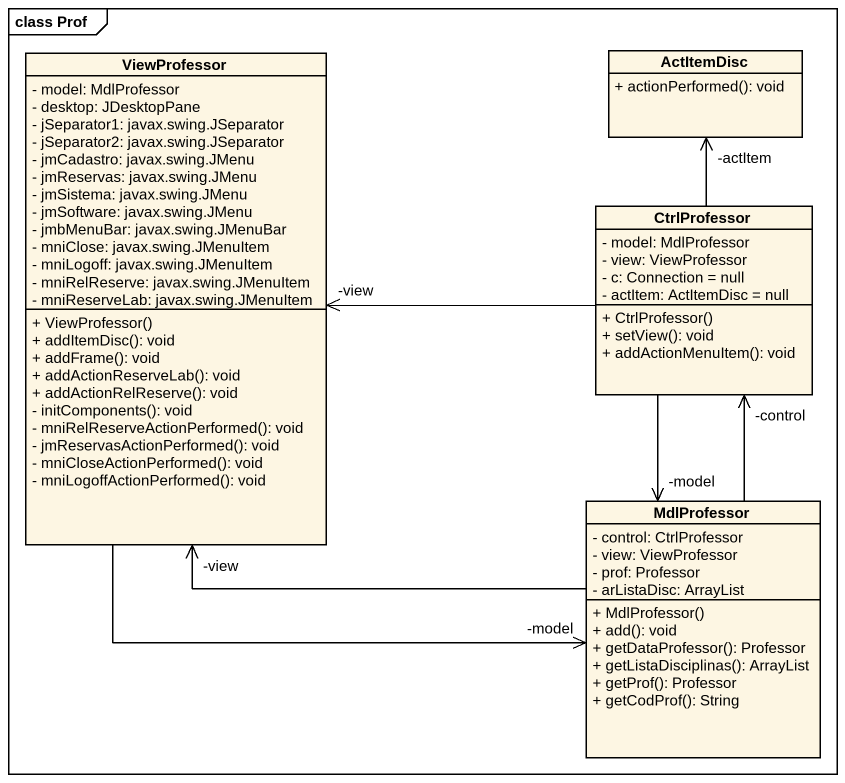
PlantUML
@startuml
mainframe class Prof
hide circle
hide empty members
skinparam classAttributeIconSize 0
class ViewProfessor {
  - model: MdlProfessor
  - desktop: JDesktopPane
  - jSeparator1: javax.swing.JSeparator
  - jSeparator2: javax.swing.JSeparator
  - jmCadastro: javax.swing.JMenu
  - jmReservas: javax.swing.JMenu
  - jmSistema: javax.swing.JMenu
  - jmSoftware: javax.swing.JMenu
  - jmbMenuBar: javax.swing.JMenuBar
  - mniClose: javax.swing.JMenuItem
  - mniLogoff: javax.swing.JMenuItem
  - mniRelReserve: javax.swing.JMenuItem
  - mniReserveLab: javax.swing.JMenuItem
  + ViewProfessor()
  + addItemDisc(): void
  + addFrame(): void
  + addActionReserveLab(): void
  + addActionRelReserve(): void
  - initComponents(): void
  - mniRelReserveActionPerformed(): void
  - jmReservasActionPerformed(): void
  - mniCloseActionPerformed(): void
  - mniLogoffActionPerformed(): void
}
class ActItemDisc {
  + actionPerformed(): void
}
class CtrlProfessor {
  - model: MdlProfessor
  - view: ViewProfessor
  - c: Connection = null
  - actItem: ActItemDisc = null
  + CtrlProfessor()
  + setView(): void
  + addActionMenuItem(): void
}
class MdlProfessor {
  - control: CtrlProfessor
  - view: ViewProfessor
  - prof: Professor
  - arListaDisc: ArrayList
  + MdlProfessor()
  + add(): void
  + getDataProfessor(): Professor
  + getListaDisciplinas(): ArrayList
  + getProf(): Professor
  + getCodProf(): String
}
ViewProfessor --> "-model" MdlProfessor
CtrlProfessor -left-> "-view" ViewProfessor
CtrlProfessor -up-> "-actItem" ActItemDisc
CtrlProfessor --> "-model" MdlProfessor
MdlProfessor -up-> "-view" ViewProfessor
MdlProfessor -up-> "-control" CtrlProfessor
@enduml
